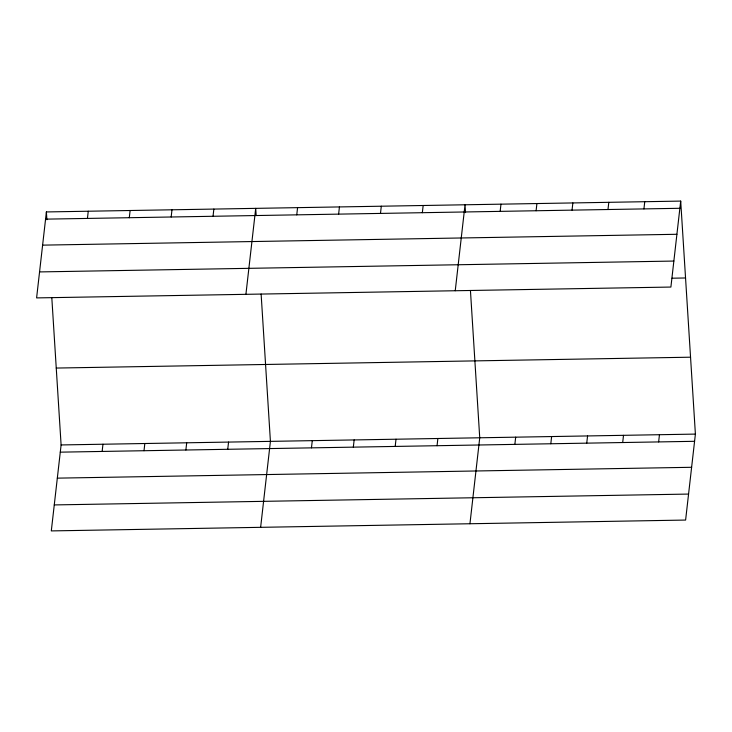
<?xml version="1.0" encoding="UTF-8"?>
<svg xmlns="http://www.w3.org/2000/svg" width="732" height="732" viewBox="0 0 732 732"><rect width="100%" height="100%" fill="white"/><g stroke="black" fill="none" stroke-linecap="round" stroke-linejoin="round"><path stroke-width="1.1" d="M46.391 211.941L36.6 297.906L670.896 287.054L680.696 201.09L46.391 211.941L46.885 219.737M51.807 297.631L61.104 444.946L51.304 530.91L685.61 520.059L695.4 434.094L680.696 201.09M87.437 218.429L88.261 211.228M102.141 451.434L102.965 444.233M129.299 217.715L130.122 210.505M144.012 450.72L144.826 443.519M171.169 217.001L171.983 209.791M185.873 450.006L186.697 442.796M213.03 216.279L213.854 209.078M227.734 449.292L228.558 442.082M245.915 294.328L255.715 208.355L256.136 215.043M260.629 527.333L270.419 441.369L261.123 294.054M296.753 214.851L297.576 207.641M311.466 447.856L312.28 440.646M338.623 214.128L339.438 206.927M353.327 447.142L354.151 439.932M380.484 213.415L381.308 206.204M395.188 446.419L396.012 439.218M422.346 212.701L423.169 205.491M437.05 445.706L437.873 438.505M455.24 290.741L465.03 204.777L465.525 212.573M500.157 211.365L500.972 204.164M469.944 523.755L479.734 437.782L470.438 290.467M536.098 210.752L536.922 203.542M514.861 444.379L515.685 437.169M572.04 210.139L572.863 202.929M550.803 443.757L551.626 436.556M607.981 209.526L608.804 202.316M586.744 443.144L587.567 435.943M643.931 208.913L644.746 201.703M622.694 442.531L623.508 435.32M658.635 441.918L659.459 434.707M45.576 219.143L679.872 208.291M42.612 245.138L676.908 234.286M39.565 271.92L673.861 261.059M672.067 278.206L685.545 277.977M56.245 368.059L690.551 357.198M61.104 444.946L695.4 434.094M60.28 452.156L694.577 441.305M57.316 478.142L691.621 467.291M54.269 504.924L688.565 494.073"/></g></svg>
